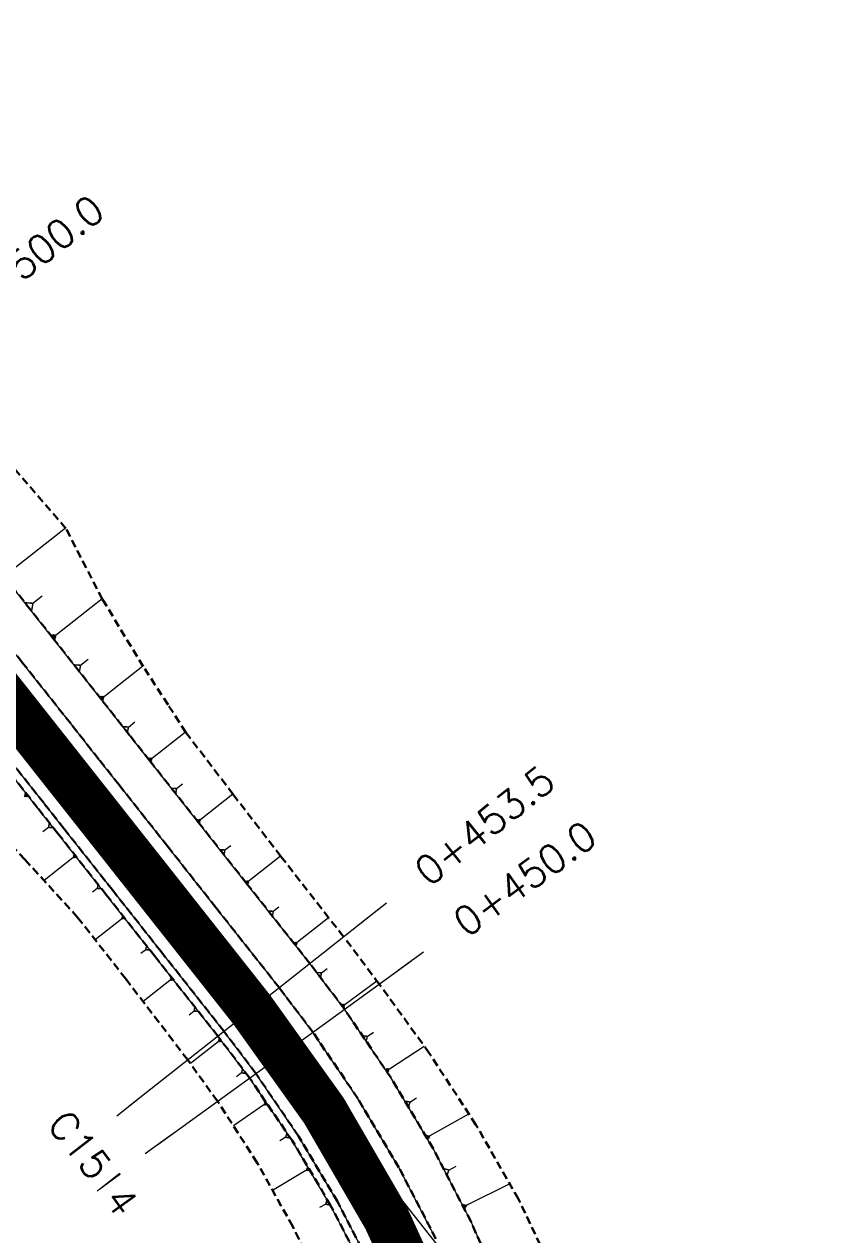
# Model space of a CAD drawing. Header units: metres. Extents: x 544752 to 548977, y 1840603 to 1844608.
# Drawn here: x 548133.4 to 548184.9, y 1841257.1 to 1841334.6 of the extents above; entities that cross this region are included whole.
import ezdxf

# ---------------------------------------------------------------- set-up
doc = ezdxf.new("R2010")
doc.units = ezdxf.units.M
doc.header["$MEASUREMENT"] = 0
for name, pattern in [('ACAD_ISO02W100', [15, 12, -3]), ('Anordnung Grundriss$0$GESTRICHELT', [0.75, 0.5, -0.25]), ('HIDDEN', [0.375, 0.25, -0.125])]:
    doc.linetypes.add(name, pattern=pattern)
doc.layers.add('C-ROAD', color=7, linetype='Continuous')
for name, color, linetype, lineweight in [('C-ROAD-CORR', 5, 'Continuous', 0), ('C-ROAD-SAMP', 150, 'HIDDEN', 0), ('C-ROAD-SAMP-TEXT', 11, 'Continuous', 0), ('C-TOPO-FEAT', 94, 'Continuous', 5)]:
    doc.layers.add(name, color=color, linetype=linetype, lineweight=lineweight)

msp = doc.modelspace()

# ---------------------------------------------------------------- linework, layer by layer
at = {"layer": 'C-ROAD', "color": 3, "linetype": 'Continuous', "lineweight": 13}
msp.add_line((548184.9390525059, 1841224.765212105), (548147.9988571679, 1841271.536690657), dxfattribs=at)
at = {"layer": 'C-ROAD', "color": 1, "linetype": 'ACAD_ISO02W100', "lineweight": -3, "ltscale": 0.1, "const_width": 3, "flags": 128}
msp.add_lwpolyline([(548152.6980448855, 1841174.638705493, 0.3203458156267305), (548147.998857168, 1841271.536690657)], format="xyb", dxfattribs=at)
at = {"layer": 'C-ROAD-CORR', "color": 160, "linetype": 'Continuous'}
for p, q in [((548132.4885295493, 1841299.50983005, 476.0574891179726), (548136.0854967873, 1841302.350721048, 473.0017960723215)), ((548134.0068677871, 1841297.52331891, 476.0661140970063), (548134.59879161, 1841297.990821377, 475.5632633927057)), ((548135.5245277043, 1841295.536272031, 476.0754631247391), (548138.4271505016, 1841297.828768579, 473.6096290736778)), ((548135.1889471136, 1841295.527883999, 476.2544953414363), (548135.4386176491, 1841295.211766015, 476.2544953414363)), ((548135.2728422612, 1841295.529981007, 476.209737287262), (548135.460095163, 1841295.292892519, 476.209737287262)), ((548135.3567374089, 1841295.532078015, 476.1649792330877), (548135.4815726768, 1841295.374019023, 476.1649792330877)), ((548135.4406325567, 1841295.534175023, 476.1202211789134), (548135.5030501905, 1841295.455145527, 476.1202211789134)), ((548137.0536904754, 1841293.558310126, 476.0833947831178), (548137.5409894913, 1841293.943179739, 475.6694248702902)), ((548138.5830567466, 1841291.580508946, 476.0913013664297), (548141.0395917803, 1841293.5206846, 474.004427474638)), ((548138.2990496486, 1841291.573410024, 476.2428191292148), (548138.5103497246, 1841291.305874433, 476.2428191292148)), ((548138.3700514231, 1841291.575184754, 476.2049396885185), (548138.5285264801, 1841291.374533062, 476.2049396885185)), ((548138.4410531976, 1841291.576959485, 476.1670602478222), (548138.5467032356, 1841291.44319169, 476.1670602478222)), ((548138.5120549721, 1841291.578734215, 476.129180807126), (548138.5648799911, 1841291.511850318, 476.129180807126)), ((548140.117036457, 1841289.606351468, 476.1018991360791), (548140.5328336904, 1841289.934748848, 475.7486713666043)), ((548141.6509497364, 1841287.632141523, 476.1161463672187), (548143.7645737012, 1841289.301485417, 474.3205820423304)), ((548141.4065875756, 1841287.62603355, 476.2465135592726), (548141.5883919862, 1841287.395843616, 476.2465135592726)), ((548141.4676781157, 1841287.627560543, 476.2139217612591), (548141.6040314238, 1841287.454918093, 476.2139217612591)), ((548141.528768656, 1841287.629087536, 476.1813299632457), (548141.6196708613, 1841287.51399257, 476.1813299632457)), ((548141.5898591961, 1841287.63061453, 476.1487381652322), (548141.6353102989, 1841287.573067046, 476.1487381652322)), ((548143.197540192, 1841285.667944034, 476.1263205747886), (548143.5762305226, 1841285.967034317, 475.804615835004)), ((548133.502238968, 1841285.136207859, 476.2271879482037), (548133.4563788407, 1841285.194273225, 476.2271879482037)), ((548133.5638792757, 1841285.137748594, 476.2600730470908), (548133.4721590211, 1841285.253879326, 476.2600730470908)), ((548133.6255195834, 1841285.139289329, 476.2929581459779), (548133.4879392014, 1841285.313485427, 476.2929581459779)), ((548133.687159891, 1841285.140830064, 476.325843244865), (548133.5037193818, 1841285.373091528, 476.325843244865)), ((548144.7443555072, 1841283.703924139, 476.1364085170413), (548146.796181088, 1841285.324459561, 474.3933431113214)), ((548135.0047917275, 1841283.184372208, 476.2067092949673), (548134.6462336091, 1841282.901182381, 475.9021072575891)), ((548144.507138036, 1841283.697994751, 476.2629640179267), (548144.683626828, 1841283.474535138, 476.2629640179267)), ((548144.5664424037, 1841283.699477098, 476.2313251427054), (548144.6988089979, 1841283.531882388, 476.2313251427054)), ((548144.6257467716, 1841283.700959445, 476.199686267484), (548144.7139911676, 1841283.589229638, 476.199686267484)), ((548144.6850511393, 1841283.702441792, 476.1680473922627), (548144.7291733375, 1841283.646576889, 476.1680473922627)), ((548146.2919659433, 1841281.740532232, 476.1541755155221), (548146.6614578072, 1841282.032357551, 475.8402850505058)), ((548136.5660926902, 1841281.231793103, 476.2229088165803), (548134.7252139882, 1841279.777863893, 474.6590468530446)), ((548136.6193000139, 1841281.233123051, 476.251294919228), (548136.5797139909, 1841281.283244519, 476.251294919228)), ((548136.6725073376, 1841281.234452998, 476.2796810218757), (548136.5933352915, 1841281.334695935, 476.2796810218757)), ((548136.7257146613, 1841281.235782946, 476.3080671245234), (548136.6069565922, 1841281.386147351, 476.3080671245234)), ((548136.778921985, 1841281.237112894, 476.3364532271711), (548136.6205778929, 1841281.437598767, 476.3364532271711)), ((548147.839590446, 1841279.777151435, 476.1720783662791), (548149.8497723403, 1841281.364796601, 474.4643900755076)), ((548138.1272569624, 1841279.279106039, 476.2406128830009), (548137.8157090571, 1841279.03304496, 475.9759469284832)), ((548147.6071875211, 1841279.77134239, 476.2960653069236), (548147.780094311, 1841279.552418095, 476.2960653069236)), ((548147.6652882523, 1841279.772794651, 476.2650685717625), (548147.7949683447, 1841279.60860143, 476.2650685717625)), ((548147.7233889835, 1841279.774246912, 476.2340718366013), (548147.8098423785, 1841279.664784765, 476.2340718366013)), ((548147.7814897147, 1841279.775699174, 476.2030751014402), (548147.8247164122, 1841279.7209681, 476.2030751014402)), ((548149.3880100698, 1841277.814398626, 476.1976602732667), (548149.7515477049, 1841278.101521284, 475.8888280405005)), ((548139.6793228677, 1841277.31923307, 476.2568034354859), (548137.9950810911, 1841275.989015977, 474.8260075612137)), ((548139.7280028797, 1841277.320449855, 476.2827742177558), (548139.6917851573, 1841277.366306581, 476.2827742177558)), ((548139.7766828917, 1841277.32166664, 476.3087450000257), (548139.704247447, 1841277.413380092, 476.3087450000257)), ((548139.8253629036, 1841277.322883425, 476.3347157822956), (548139.7167097366, 1841277.460453604, 476.3347157822956)), ((548139.8740429156, 1841277.32410021, 476.3606865645655), (548139.7291720263, 1841277.507527115, 476.3606865645655)), ((548150.9364437603, 1841275.851656927, 476.2233780325239), (548152.9228140453, 1841277.420495643, 474.5359181630298)), ((548141.2280417178, 1841275.35671659, 476.2724372051218), (548140.9200427721, 1841275.113458486, 476.0107861600978)), ((548150.7067937644, 1841275.845916692, 476.3458962858899), (548150.8776523869, 1841275.629585665, 476.3458962858899)), ((548150.7642062634, 1841275.847351751, 476.3152667225484), (548150.8923502302, 1841275.68510348, 476.3152667225484)), ((548150.8216187623, 1841275.84878681, 476.2846371592069), (548150.9070480736, 1841275.740621296, 476.2846371592069)), ((548150.8790312613, 1841275.850221868, 476.2540075958654), (548150.921745917, 1841275.796139112, 476.2540075958654)), ((548152.4715314806, 1841273.875541263, 476.2549354805112), (548152.8349142817, 1841274.156343514, 475.9487284191445)), ((548142.7755305063, 1841273.393228606, 476.2932417376007), (548141.0603627393, 1841272.038586112, 474.8361736380625)), ((548142.825104379, 1841273.394467734, 476.3196893944933), (548142.788221628, 1841273.44116648, 476.3196893944933)), ((548142.8746782517, 1841273.395706862, 476.3461370513859), (548142.8009127498, 1841273.489104353, 476.3461370513859)), ((548142.9242521244, 1841273.396945989, 476.3725847082785), (548142.8136038716, 1841273.537042227, 476.3725847082785)), ((548142.9738259971, 1841273.398185117, 476.399032365171), (548142.8262949934, 1841273.5849801, 476.399032365171)), ((548153.983423914, 1841271.876379854, 476.2879481577141), (548156.0201920813, 1841273.360046122, 474.6079529146818)), ((548153.754756813, 1841271.879567879, 476.4099222686285), (548153.9163366222, 1841271.657752084, 476.4099222686285)), ((548153.8119235883, 1841271.878770872, 476.3794287408999), (548153.9331084451, 1841271.712409026, 476.3794287408999)), ((548153.8690903635, 1841271.877973866, 476.3489352131713), (548153.9498802681, 1841271.767065969, 476.3489352131713)), ((548153.9262571387, 1841271.87717686, 476.3184416854427), (548153.966652091, 1841271.821722912, 476.3184416854427)), ((548144.3225667865, 1841271.42938323, 476.3159484607341), (548144.0055684687, 1841271.179017405, 476.0466522756305)), ((548155.4069269877, 1841269.813682478, 476.3230299301156), (548155.7943846949, 1841270.079452483, 476.0096542248968)), ((548145.8636591572, 1841269.46191766, 476.3430014803116), (548144.0840080844, 1841268.067252654, 474.8355445821755)), ((548145.9149471332, 1841269.463005381, 476.3703631202468), (548145.8769755781, 1841269.511458678, 476.3703631202468)), ((548145.9662351091, 1841269.464093102, 476.397724760182), (548145.8902919991, 1841269.560999697, 476.397724760182)), ((548146.0175230851, 1841269.465180823, 476.4250864001173), (548145.90360842, 1841269.610540716, 476.4250864001173)), ((548146.0688110611, 1841269.466268544, 476.4524480400525), (548145.916924841, 1841269.660081735, 476.4524480400525)), ((548156.8212448104, 1841267.743952649, 476.3582949415547), (548159.051481222, 1841269.182538761, 474.5886944759004)), ((548156.580995137, 1841267.760947918, 476.4867698048488), (548156.7376594442, 1841267.518071638, 476.4867698048488)), ((548156.6410575553, 1841267.756699101, 476.4546510890253), (548156.7585557858, 1841267.574541891, 476.4546510890253)), ((548156.7011199737, 1841267.752450283, 476.4225323732018), (548156.7794521273, 1841267.631012144, 476.4225323732018)), ((548156.761182392, 1841267.748201466, 476.3904136573782), (548156.8003484688, 1841267.687482396, 476.3904136573782)), ((548147.364601172, 1841267.47064841, 476.3758659551597), (548147.0260551679, 1841267.221868241, 476.0957500445263)), ((548148.7850380944, 1841265.421975238, 476.4141921094888), (548146.8388980768, 1841264.082636769, 474.8385571097988)), ((548148.8385886325, 1841265.419792549, 476.4427879366468), (548148.8021276266, 1841265.472772602, 476.4427879366468)), ((548148.8921391707, 1841265.41760986, 476.4713837638049), (548148.8192171588, 1841265.523569965, 476.4713837638049)), ((548148.9456897088, 1841265.415427171, 476.4999795909629), (548148.836306691, 1841265.574367329, 476.4999795909629)), ((548148.999240247, 1841265.413244482, 476.5285754181209), (548148.8533962233, 1841265.625164693, 476.5285754181209)), ((548158.1372622986, 1841265.611158401, 476.3986977252889), (548158.5644060562, 1841265.869846314, 476.0656343827517)), ((548159.4274115806, 1841263.461306663, 476.4404298755272), (548161.8992554607, 1841264.86413921, 474.5451775614021)), ((548150.1822103456, 1841263.356996534, 476.4540567562485), (548149.8121550232, 1841263.118868403, 476.1606509613018)), ((548159.1715746766, 1841263.49405251, 476.5780234756574), (548159.3243412338, 1841263.224872072, 476.5780234756574)), ((548159.2355339027, 1841263.485866048, 476.5436250756248), (548159.3501088205, 1841263.28398072, 476.5436250756248)), ((548159.2994931287, 1841263.477679586, 476.5092266755923), (548159.3758764071, 1841263.343089367, 476.5092266755923)), ((548159.3634523546, 1841263.469493124, 476.4748282755597), (548159.4016439939, 1841263.402198015, 476.4748282755597)), ((548151.6963749878, 1841261.201461778, 476.6210795372673), (548151.5574813917, 1841261.432742114, 476.6210795372673)), ((548160.629092403, 1841261.261738979, 476.4875280915759), (548161.1016414331, 1841261.512496215, 476.1307383889047)), ((548151.4727412988, 1841261.224506215, 476.5011264489812), (548149.3488065553, 1841259.948993827, 474.8487646308013)), ((548151.5286497211, 1841261.218745106, 476.5311147210527), (548151.4939263221, 1841261.27656519, 476.5311147210527)), ((548151.5845581433, 1841261.212983996, 476.5611029931243), (548151.5151113453, 1841261.328624165, 476.5611029931243)), ((548151.6404665656, 1841261.207222887, 476.5910912651958), (548151.5362963685, 1841261.380683139, 476.5910912651958)), ((548161.7886433695, 1841259.038185098, 476.5371654833735), (548164.5132424796, 1841260.386449999, 474.5098957017719)), ((548152.7432579678, 1841259.079675813, 476.5495012198171), (548152.340145374, 1841258.854274523, 476.2415777057226)), ((548161.5174340357, 1841259.088653705, 476.6843400679066), (548161.6642548942, 1841258.791955348, 476.6843400679066)), ((548161.585236369, 1841259.076036553, 476.6475464217733), (548161.6953520131, 1841258.853512785, 476.6475464217733)), ((548161.6530387026, 1841259.063419401, 476.61075277564), (548161.7264491318, 1841258.915070223, 476.61075277564)), ((548161.720841036, 1841259.05080225, 476.5739591295068), (548161.7575462507, 1841258.976627661, 476.5739591295068))]:
    msp.add_line(p, q, dxfattribs=at)
at = {"layer": 'C-ROAD-CORR', "color": 5, "linetype": 'Anordnung Grundriss$0$GESTRICHELT', "lineweight": 30, "extrusion": (-0.4353051615739341, -0.3438047759619848, -0.8320502943529439), "const_width": 0.1, "elevation": -872048.5558581313}
msp.add_lwpolyline([(-1105236.743251387, -1307214.141254364), (-1105237.082414517, -1307214.59347187), (-1105237.421577646, -1307214.141254364)], dxfattribs=at)
at = {"layer": 'C-ROAD-CORR', "color": 5, "linetype": 'Anordnung Grundriss$0$GESTRICHELT', "lineweight": 30, "extrusion": (-0.4353051616758197, -0.3438047760368538, -0.8320502942687042), "const_width": 0.1, "elevation": -872048.53353888}
msp.add_lwpolyline([(-1105231.803212223, -1307214.156123254), (-1105232.082426968, -1307214.528409581), (-1105232.361641713, -1307214.156123254)], dxfattribs=at)
at = {"layer": 'C-ROAD-CORR', "color": 5, "linetype": 'Anordnung Grundriss$0$GESTRICHELT', "lineweight": 30, "extrusion": (-0.4353051614597186, -0.3438047759674847, -0.8320502944104258), "const_width": 0.1, "elevation": -872048.5234773743}
msp.add_lwpolyline([(-1105226.84395641, -1307214.163021449), (-1105227.082201747, -1307214.480681899), (-1105227.320447085, -1307214.163021449)], dxfattribs=at)
at = {"layer": 'C-ROAD-CORR', "color": 5, "linetype": 'Anordnung Grundriss$0$GESTRICHELT', "lineweight": 30, "extrusion": (-0.4353051618675726, -0.3438047757387033, -0.8320502942915811), "const_width": 0.1, "elevation": -872048.5305153843}
msp.add_lwpolyline([(-1105221.866442814, -1307214.157294049), (-1105222.083426474, -1307214.446605596), (-1105222.300410135, -1307214.157294049)], dxfattribs=at)
at = {"layer": 'C-ROAD-CORR', "color": 5, "linetype": 'Anordnung Grundriss$0$GESTRICHELT', "lineweight": 30, "extrusion": (-0.4353051616541459, -0.3438047758601619, 0.8320502943530528), "const_width": 0.1, "elevation": -871251.7214346894}
msp.add_lwpolyline([(-1105225.417117262, 1307736.350014704), (-1105225.211669046, 1307736.076083748), (-1105225.006220829, 1307736.350014704)], dxfattribs=at)
at = {"layer": 'C-ROAD-CORR', "color": 5, "linetype": 'Anordnung Grundriss$0$GESTRICHELT', "lineweight": 30, "extrusion": (-0.4353051615750636, -0.3438047758766549, -0.8320502943876115), "const_width": 0.1, "elevation": -872048.55054238}
msp.add_lwpolyline([(-1105216.870893117, -1307214.144636203), (-1105217.082606199, -1307214.426920313), (-1105217.294319282, -1307214.144636203)], dxfattribs=at)
at = {"layer": 'C-ROAD-CORR', "color": 5, "linetype": 'Anordnung Grundriss$0$GESTRICHELT', "lineweight": 30, "extrusion": (-0.435305161594023, -0.3438047759475351, 0.8320502943484046), "const_width": 0.1, "elevation": -871251.7099291979}
msp.add_lwpolyline([(-1105220.389881338, 1307736.357938465), (-1105220.211369242, 1307736.119922336), (-1105220.032857146, 1307736.357938465)], dxfattribs=at)
at = {"layer": 'C-ROAD-CORR', "color": 5, "linetype": 'Anordnung Grundriss$0$GESTRICHELT', "lineweight": 30, "extrusion": (-0.4353051615371734, -0.343804775894884, -0.8320502943999022), "const_width": 0.1, "elevation": -872048.5846371911}
msp.add_lwpolyline([(-1105211.874197743, -1307214.121996833), (-1105212.082499144, -1307214.399732036), (-1105212.290800547, -1307214.121996834)], dxfattribs=at)
at = {"layer": 'C-ROAD-CORR', "color": 5, "linetype": 'Anordnung Grundriss$0$GESTRICHELT', "lineweight": 30, "extrusion": (-0.4353051614846602, -0.3438047761106959, 0.8320502943382019), "const_width": 0.1, "elevation": -871251.6849416278}
msp.add_lwpolyline([(-1105215.387293094, 1307736.375065784), (-1105215.210814497, 1307736.139760987), (-1105215.034335898, 1307736.375065784)], dxfattribs=at)
at = {"layer": 'C-ROAD-CORR', "color": 5, "linetype": 'Anordnung Grundriss$0$GESTRICHELT', "lineweight": 30, "extrusion": (-0.4389720616846632, -0.3392134754941219, -0.8320082614394615), "const_width": 0.1, "elevation": -865604.7792454725}
msp.add_lwpolyline([(-1121788.40347014, -1297335.272761976), (-1121788.609961808, -1297335.5480842), (-1121788.816453476, -1297335.272761977)], dxfattribs=at)
at = {"layer": 'C-ROAD-CORR', "color": 5, "linetype": 'Anordnung Grundriss$0$GESTRICHELT', "lineweight": 30, "extrusion": (-0.4353051617028012, -0.3438047758765133, 0.8320502943208413), "const_width": 0.1, "elevation": -871251.6452532297}
msp.add_lwpolyline([(-1105210.393353223, 1307736.400760892), (-1105210.211718125, 1307736.158580761), (-1105210.030083027, 1307736.400760892)], dxfattribs=at)
at = {"layer": 'C-ROAD-CORR', "color": 5, "linetype": 'Anordnung Grundriss$0$GESTRICHELT', "lineweight": 30, "extrusion": (-0.457575838462089, -0.3138663416353825, -0.8319328528457918), "const_width": 0.1, "elevation": -829131.5590934918}
msp.add_lwpolyline([(-1208328.608656462, -1242268.378680362), (-1208328.819910561, -1242268.660352494), (-1208329.03116466, -1242268.378680362)], dxfattribs=at)
at = {"layer": 'C-ROAD-CORR', "color": 5, "linetype": 'Anordnung Grundriss$0$GESTRICHELT', "lineweight": 30, "extrusion": (-0.4470257597869062, -0.3284964016214766, 0.8320204830463496), "const_width": 0.1, "elevation": -849489.3761886065}
msp.add_lwpolyline([(-1159144.763229992, 1274944.687639316), (-1159144.574322571, 1274944.435762755), (-1159144.38541515, 1274944.687639317)], dxfattribs=at)
at = {"layer": 'C-ROAD-CORR', "color": 5, "linetype": 'Anordnung Grundriss$0$GESTRICHELT', "lineweight": 30, "extrusion": (-0.4746179316587641, -0.2874393459380072, -0.8319353588799357), "const_width": 0.1, "elevation": -789814.1972204311}
msp.add_lwpolyline([(-1290990.734947649, -1183330.802922851), (-1290990.959476192, -1183331.102294242), (-1290991.184004734, -1183330.802922851)], dxfattribs=at)
at = {"layer": 'C-ROAD-CORR', "color": 5, "linetype": 'Anordnung Grundriss$0$GESTRICHELT', "lineweight": 30, "extrusion": (-0.4665082772454283, -0.3001949641392593, 0.8320174341724647), "const_width": 0.1, "elevation": -808058.1665174195}
msp.add_lwpolyline([(-1251759.222846076, 1212790.823644661), (-1251759.024978805, 1212790.559821633), (-1251758.827111535, 1212790.823644661)], dxfattribs=at)
at = {"layer": 'C-ROAD-CORR', "color": 5, "linetype": 'Anordnung Grundriss$0$GESTRICHELT', "lineweight": 30, "extrusion": (-0.4901292195258412, -0.2600861301198871, -0.8319426380984756), "const_width": 0.1, "elevation": -747952.4677083471}
msp.add_lwpolyline([(-1369506.866427914, -1120598.057992105), (-1369507.106959033, -1120598.378700263), (-1369507.347490151, -1120598.057992105)], dxfattribs=at)
at = {"layer": 'C-ROAD-CORR', "color": 5, "linetype": 'Anordnung Grundriss$0$GESTRICHELT', "lineweight": 30, "extrusion": (-0.4841796765431419, -0.2707301270955161, 0.8320307921618191), "const_width": 0.1, "elevation": -763492.2187242802}
msp.add_lwpolyline([(-1339569.91314775, 1146010.438996795), (-1339569.70547751, 1146010.16210314), (-1339569.497807269, 1146010.438996795)], dxfattribs=at)
at = {"layer": 'C-ROAD-SAMP-TEXT', "color": 1, "linetype": 'Continuous', "lineweight": -3}
for p, q in [((548148.7836147083, 1841272.156493531), (548147.2140996276, 1841270.916887783)), ((548150.9069394729, 1841269.349787023), (548149.28715512, 1841268.176629467))]:
    msp.add_line(p, q, dxfattribs=at)

# ---------------------------------------------------------------- texts
at = {"layer": 'C-ROAD-SAMP-TEXT', "color": 1, "linetype": 'Continuous', "lineweight": -3, "char_height": 1.8, "width": 11.25428571428571, "attachment_point": 5, "bg_fill": 3, "box_fill_scale": 1.416666666666667, "bg_fill_color": 256, "bg_fill_true_color": 13158600, "bg_fill_transparency": 0}
for s, insert, rotation in [('{\\Fsimplex.shx|c0;0+500.0}', (548134.0747697351, 1841319.821449979), 38.301740729285655), ('{\\Fsimplex.shx|c0;0+450.0}', (548165.4849986482, 1841279.908205024), 35.914601901853004)]:
    msp.add_mtext(s, dxfattribs=dict(at, insert=insert, rotation=rotation))
at = {"layer": 'C-ROAD-SAMP-TEXT', "color": 1, "linetype": 'Continuous', "lineweight": 13, "insert": (548138.7585568267, 1841260.551105355), "char_height": 1.8, "width": 4.501714285714286, "attachment_point": 5, "rotation": 305.914601901853, "bg_fill": 3, "box_fill_scale": 1.416666666666667, "bg_fill_color": 256, "bg_fill_true_color": 13158600, "bg_fill_transparency": 0}
msp.add_mtext('{\\Fsimplex.shx|c0;C14}', dxfattribs=at)

# ---------------------------------------------------------------- next in the draw order: linework, layer by layer
at = {"layer": 'C-ROAD', "color": 1, "linetype": 'ACAD_ISO02W100', "lineweight": 60, "ltscale": 0.1, "const_width": 3, "flags": 128}
msp.add_lwpolyline([(548147.9988571679, 1841271.536690657), (548085.2635180048, 1841350.968446316)], dxfattribs=at)
at = {"layer": 'C-ROAD-SAMP', "color": 1, "linetype": 'Continuous', "lineweight": 13}
msp.add_lwpolyline([(548141.9981255324, 1841262.897420467), (548150.0970472965, 1841268.763208245), (548158.1959690605, 1841274.628996023)], dxfattribs=at)
at = {"layer": 'C-ROAD-SAMP-TEXT', "color": 4, "linetype": 'Continuous', "lineweight": 5}
msp.add_line((548157.3860768841, 1841274.042417245), (548159.005861237, 1841275.215574801), dxfattribs=at)
at = {"layer": 'C-ROAD-SAMP-TEXT', "color": 4, "linetype": 'Continuous', "lineweight": 9}
msp.add_line((548141.188233356, 1841262.310841689), (548142.8080177088, 1841263.483999245), dxfattribs=at)

# ---------------------------------------------------------------- next in the draw order: texts
at = {"layer": 'C-ROAD-SAMP-TEXT', "color": 1, "linetype": 'Continuous', "lineweight": -3, "insert": (548162.9092504353, 1841283.312945266), "char_height": 1.8, "width": 11.25428571428572, "attachment_point": 5, "rotation": 38.301740729285655, "bg_fill": 3, "box_fill_scale": 1.416666666666667, "bg_fill_color": 256, "bg_fill_true_color": 13158600, "bg_fill_transparency": 0}
msp.add_mtext('{\\Fsimplex.shx|c0;0+453.5}', dxfattribs=at)
at = {"layer": 'C-ROAD-SAMP-TEXT', "color": 1, "linetype": 'Continuous', "lineweight": 13, "insert": (548137.0122516026, 1841262.859450419), "char_height": 1.8, "width": 4.415142857142857, "attachment_point": 5, "rotation": 308.30174072928565, "bg_fill": 3, "box_fill_scale": 1.416666666666667, "bg_fill_color": 256, "bg_fill_true_color": 13158600, "bg_fill_transparency": 0}
msp.add_mtext('{\\Fsimplex.shx|c0;C15}', dxfattribs=at)

# ---------------------------------------------------------------- next in the draw order: linework, layer by layer
at = {"layer": 'C-ROAD-CORR', "color": 5, "linetype": 'Anordnung Grundriss$0$GESTRICHELT', "lineweight": 30}
for points in [[(548159.7887280838, 1841256.864584439, 476.8454500862268), (548157.431224964, 1841261.425299222, 476.7278198440237), (548154.8049441522, 1841265.836715026, 476.6271942600324), (548151.9193046934, 1841270.083010494, 476.5435733342529), (548149.7645616338, 1841272.931247124, 476.4954350025146), (548148.8212102706, 1841274.12566252, 476.4769570666851), (548145.7221958998, 1841278.049450222, 476.4273454573292), (548142.6231815291, 1841281.973237924, 476.394738506185), (548139.5241671583, 1841285.897025626, 476.3791362132527), (548138.2302340692, 1841287.535326755, 476.3776539874498), (548136.4251527876, 1841289.820813328, 476.380538578532), (548133.3261384168, 1841293.744601029, 476.3989456020232), (548130.227124046, 1841297.668388732, 476.4343572837262), (548127.1281096753, 1841301.592176433, 476.4867736236409), (548124.0290953044, 1841305.515964135, 476.5561946217675), (548120.9300809337, 1841309.439751837, 476.6426202781058), (548119.3594359966, 1841311.428409052, 476.6929157259632), (548117.8310665629, 1841313.363539539, 476.7439826074941), (548114.7320521921, 1841317.287327241, 476.8475289073862), (548111.6330378214, 1841321.211114943, 476.9510752072783), (548108.5340234506, 1841325.134902645, 477.0546215071704), (548105.4350090799, 1841329.058690347, 477.1581678070625), (548102.335994709, 1841332.982478049, 477.2617141069546), (548099.2369803382, 1841336.906265751, 477.3652604068467)], [(548155.7311348432, 1841254.918835973, 476.8454500862268), (548153.4973807806, 1841259.240151643, 476.7278198440237), (548151.0089575914, 1841263.420005273, 476.6271942600324), (548148.2747898996, 1841267.443405994, 476.5435733342529), (548146.233152702, 1841270.14213419, 476.4954350025146), (548145.2898013388, 1841271.336549586, 476.4769570666851), (548142.190786968, 1841275.260337288, 476.4273454573292), (548139.0917725973, 1841279.18412499, 476.394738506185), (548135.9927582265, 1841283.107912692, 476.3791362132527), (548134.6988251373, 1841284.746213821, 476.3776539874498), (548132.8937438558, 1841287.031700394, 476.380538578532)]]:
    msp.add_polyline3d(points, dxfattribs=at)
at = {"layer": 'C-ROAD-CORR', "color": 160, "linetype": 'Anordnung Grundriss$0$GESTRICHELT', "lineweight": 30}
for points in [[(548159.7887280838, 1841256.864584439, 476.6954500862268), (548157.431224964, 1841261.425299222, 476.5778198440237), (548154.8049441522, 1841265.836715026, 476.4771942600324), (548151.9193046934, 1841270.083010494, 476.3935733342529), (548149.7645616338, 1841272.931247124, 476.3454350025146), (548148.8212102706, 1841274.12566252, 476.3269570666852), (548145.7221958998, 1841278.049450222, 476.2773454573292), (548142.6231815291, 1841281.973237924, 476.244738506185), (548139.5241671583, 1841285.897025626, 476.2291362132527), (548138.2302340692, 1841287.535326755, 476.2276539874499), (548136.4251527876, 1841289.820813328, 476.230538578532), (548133.3261384168, 1841293.744601029, 476.2489456020232), (548130.227124046, 1841297.668388732, 476.2843572837262), (548127.1281096753, 1841301.592176433, 476.336773623641), (548124.0290953044, 1841305.515964135, 476.4061946217675), (548120.9300809337, 1841309.439751837, 476.4926202781058), (548119.3594359966, 1841311.428409052, 476.5429157259633), (548117.8310665629, 1841313.363539539, 476.5939826074941), (548114.7320521921, 1841317.287327241, 476.6975289073862), (548111.6330378214, 1841321.211114943, 476.8010752072783), (548108.5340234506, 1841325.134902645, 476.9046215071704), (548105.4350090799, 1841329.058690347, 477.0081678070625), (548102.335994709, 1841332.982478049, 477.1117141069547), (548099.2369803382, 1841336.906265751, 477.2152604068467)], [(548155.7311348432, 1841254.918835973, 476.6954500862268), (548153.4973807806, 1841259.240151643, 476.5778198440237), (548151.0089575914, 1841263.420005273, 476.4771942600324), (548148.2747898996, 1841267.443405994, 476.3935733342529), (548146.233152702, 1841270.14213419, 476.3454350025146), (548145.2898013388, 1841271.336549586, 476.3269570666852), (548142.190786968, 1841275.260337288, 476.2773454573292), (548139.0917725973, 1841279.18412499, 476.244738506185), (548135.9927582265, 1841283.107912692, 476.2291362132527), (548134.6988251373, 1841284.746213821, 476.2276539874499), (548132.8937438558, 1841287.031700394, 476.230538578532)]]:
    msp.add_polyline3d(points, dxfattribs=at)
at = {"layer": 'C-ROAD-CORR', "color": 11, "linetype": 'Anordnung Grundriss$0$GESTRICHELT', "lineweight": 30}
for points in [[(548167.4448383532, 1841254.444961195, 474.5322656511658), (548165.0764456294, 1841259.400217681, 474.5026187586122), (548162.3573622825, 1841264.161639691, 474.5377510460878), (548159.3698435551, 1841268.742952109, 474.5861826618758), (548156.1697924604, 1841273.161501672, 474.6114304138368), (548153.8888841819, 1841276.188644266, 474.5584101162868), (548152.9495259811, 1841277.386213468, 474.5365399119216), (548149.8763152151, 1841281.330380903, 474.4650076425362), (548146.8225549022, 1841285.289910338, 474.3939564964911), (548143.788245042, 1841289.264801776, 474.3233864737911), (548142.651146582, 1841291.026971168, 474.1886702056015), (548141.0623200277, 1841293.483256102, 474.0078422347464), (548138.447432982, 1841297.78940841, 473.6149737578469), (548136.1139316675, 1841302.317799659, 473.0000673333544), (548132.8424959684, 1841306.105408695, 473.1989589172975), (548129.7484733086, 1841310.033138859, 473.264139360663), (548126.8557394029, 1841314.119847232, 473.1753257832769), (548125.3958598465, 1841316.195987138, 473.1315239038193), (548123.9773096184, 1841318.217853024, 473.0892972521063), (548120.0995012587, 1841321.526547876, 473.8544440666224), (548115.8040138906, 1841324.505359117, 474.9744172549072), (548111.6216178285, 1841327.57349007, 475.9983171973656), (548107.4500529207, 1841330.650175487, 477.0130158654736), (548105.898641687, 1841335.796262846, 478.0015200912038)], [(548164.1838817121, 1841253.115022491, 476.8800849866416), (548162.042946551, 1841257.945555809, 476.7454500862268), (548159.6166939547, 1841262.639270099, 476.6278198440236), (548156.9138255748, 1841267.179331555, 476.5271942600323), (548153.9440351344, 1841271.549457439, 476.4435733342528), (548151.7264554847, 1841274.480754309, 476.3954350025146), (548150.7831041216, 1841275.675169705, 476.3769570666851), (548147.6840897507, 1841279.598957407, 476.3273454573292), (548144.58507538, 1841283.522745109, 476.294738506185), (548141.4860610092, 1841287.446532811, 476.2791362132526), (548140.1921279201, 1841289.08483394, 476.2776539874498), (548138.3870466385, 1841291.370320513, 476.280538578532), (548135.2880322677, 1841295.294108215, 476.2989456020232), (548132.1890178969, 1841299.217895917, 476.3343572837261), (548129.0900035262, 1841303.141683619, 476.3867736236409), (548125.9909891554, 1841307.065471321, 476.4561946217675), (548122.8919747847, 1841310.989259023, 476.5426202781057), (548121.3213298476, 1841312.977916238, 476.5929157259632), (548119.7929604138, 1841314.913046724, 476.6439826074941), (548116.693946043, 1841318.836834427, 476.7475289073862), (548113.5949316723, 1841322.760622128, 476.8510752072783), (548110.4959173015, 1841326.68440983, 476.9546215071704), (548107.3969029308, 1841330.608197532, 477.0581678070625)], [(548155.2802911497, 1841254.702641699, 476.8254500862268), (548153.0602869826, 1841258.997357468, 476.7078198440237), (548150.5871813069, 1841263.151481967, 476.6071942600324), (548147.8698438114, 1841267.150116605, 476.5235733342529), (548145.8407739318, 1841269.832232753, 476.4754350025146), (548144.8974225686, 1841271.026648149, 476.4569570666852), (548141.7984081978, 1841274.950435851, 476.4073454573292), (548138.6993938271, 1841278.874223553, 476.374738506185), (548135.6003794563, 1841282.798011255, 476.3591362132527), (548134.3064463672, 1841284.436312384, 476.3576539874499), (548132.5013650856, 1841286.721798957, 476.360538578532)], [(548152.677975465, 1841253.454746346, 474.9014161598923), (548150.6343251879, 1841257.649799127, 474.8577502823065), (548148.353385532, 1841261.729338883, 474.8418067336621), (548145.8201661285, 1841265.665601178, 474.8363712246413), (548143.910302015, 1841268.307542666, 474.8354618749508), (548142.9889091725, 1841269.51930094, 474.8356381259448), (548139.9492879685, 1841273.489997469, 474.8364821574703), (548136.8692228171, 1841277.428751297, 474.8199729335613), (548133.4900069552, 1841281.131235373, 474.5663340695061), (548132.0739802017, 1841282.673106713, 474.461130920891)]]:
    msp.add_polyline3d(points, dxfattribs=at)
at = {"layer": 'C-ROAD-CORR', "color": 150, "linetype": 'Anordnung Grundriss$0$GESTRICHELT', "lineweight": 30}
msp.add_polyline3d([(548157.7599314635, 1841255.891710206, 476.9129500862268), (548155.4643028723, 1841260.332725433, 476.7953198440237), (548152.9069508718, 1841264.628360149, 476.6946942600323), (548150.0970472965, 1841268.763208244, 476.6110733342529), (548147.9988571679, 1841271.536690657, 476.5629350025146), (548147.0555058047, 1841272.731106053, 476.5444570666851), (548143.9564914339, 1841276.654893755, 476.4948454573292), (548140.8574770632, 1841280.578681457, 476.462238506185), (548137.7584626924, 1841284.502469159, 476.4466362132526), (548136.4645296033, 1841286.140770288, 476.4451539874498), (548134.6594483217, 1841288.426256861, 476.448038578532), (548131.5604339509, 1841292.350044562, 476.4664456020232), (548128.46141958, 1841296.273832265, 476.5018572837262), (548125.3624052093, 1841300.197619966, 476.5542736236409), (548122.2633908385, 1841304.121407668, 476.6236946217675), (548119.1643764678, 1841308.04519537, 476.7101202781058), (548117.5937315307, 1841310.033852585, 476.7604157259632), (548116.065362097, 1841311.968983072, 476.8114826074941), (548112.9663477262, 1841315.892770774, 476.9150289073862), (548109.8673333555, 1841319.816558476, 477.0185752072783), (548106.7683189847, 1841323.740346178, 477.1221215071704), (548103.669304614, 1841327.66413388, 477.2256678070625), (548100.5702902431, 1841331.587921582, 477.3292141069546), (548097.4712758723, 1841335.511709284, 477.4327604068467)], dxfattribs=at)
msp.add_polyline3d([(548157.7599314635, 1841255.891710206, 476.9129500862268), (548155.4643028723, 1841260.332725433, 476.7953198440237), (548152.9069508718, 1841264.628360149, 476.6946942600323), (548150.0970472965, 1841268.763208244, 476.6110733342529), (548147.9988571679, 1841271.536690657, 476.5629350025146), (548147.0555058047, 1841272.731106053, 476.5444570666851), (548143.9564914339, 1841276.654893755, 476.4948454573292), (548140.8574770632, 1841280.578681457, 476.462238506185), (548137.7584626924, 1841284.502469159, 476.4466362132526), (548136.4645296033, 1841286.140770288, 476.4451539874498), (548134.6594483217, 1841288.426256861, 476.448038578532), (548131.5604339509, 1841292.350044562, 476.4664456020232), (548128.46141958, 1841296.273832265, 476.5018572837262), (548125.3624052093, 1841300.197619966, 476.5542736236409), (548122.2633908385, 1841304.121407668, 476.6236946217675), (548119.1643764678, 1841308.04519537, 476.7101202781058), (548117.5937315307, 1841310.033852585, 476.7604157259632), (548116.065362097, 1841311.968983072, 476.8114826074941), (548112.9663477262, 1841315.892770774, 476.9150289073862), (548109.8673333555, 1841319.816558476, 477.0185752072783), (548106.7683189847, 1841323.740346178, 477.1221215071704), (548103.669304614, 1841327.66413388, 477.2256678070625), (548100.5702902431, 1841331.587921582, 477.3292141069546), (548097.4712758723, 1841335.511709284, 477.4327604068467)], dxfattribs=at)
at = {"layer": 'C-ROAD-CORR', "color": 92, "linetype": 'Anordnung Grundriss$0$GESTRICHELT', "lineweight": 30}
for points in [[(548164.1838817121, 1841253.115022491, 476.8800849866416), (548162.042946551, 1841257.945555809, 476.7454500862268), (548159.6166939547, 1841262.639270099, 476.6278198440236), (548156.9138255748, 1841267.179331555, 476.5271942600323), (548153.9440351344, 1841271.549457439, 476.4435733342528), (548151.7264554847, 1841274.480754309, 476.3954350025146), (548150.7831041216, 1841275.675169705, 476.3769570666851), (548147.6840897507, 1841279.598957407, 476.3273454573292), (548144.58507538, 1841283.522745109, 476.294738506185), (548141.4860610092, 1841287.446532811, 476.2791362132526), (548140.1921279201, 1841289.08483394, 476.2776539874498), (548138.3870466385, 1841291.370320513, 476.280538578532), (548135.2880322677, 1841295.294108215, 476.2989456020232), (548132.1890178969, 1841299.217895917, 476.3343572837261), (548129.0900035262, 1841303.141683619, 476.3867736236409), (548125.9909891554, 1841307.065471321, 476.4561946217675), (548122.8919747847, 1841310.989259023, 476.5426202781057), (548121.3213298476, 1841312.977916238, 476.5929157259632), (548119.7929604138, 1841314.913046724, 476.6439826074941), (548116.693946043, 1841318.836834427, 476.7475289073862), (548113.5949316723, 1841322.760622128, 476.8510752072783), (548110.4959173015, 1841326.68440983, 476.9546215071704), (548107.3969029308, 1841330.608197532, 477.0581678070625)], [(548167.4448383532, 1841254.444961195, 474.5322656511658), (548165.0764456294, 1841259.400217681, 474.5026187586122), (548162.3573622825, 1841264.161639691, 474.5377510460878), (548159.3698435551, 1841268.742952109, 474.5861826618758), (548156.1697924604, 1841273.161501672, 474.6114304138368), (548153.8888841819, 1841276.188644266, 474.5584101162868), (548152.9495259811, 1841277.386213468, 474.5365399119216), (548149.8763152151, 1841281.330380903, 474.4650076425362), (548146.8225549022, 1841285.289910338, 474.3939564964911), (548143.788245042, 1841289.264801776, 474.3233864737911), (548142.651146582, 1841291.026971168, 474.1886702056015), (548141.0623200277, 1841293.483256102, 474.0078422347464), (548138.447432982, 1841297.78940841, 473.6149737578469), (548136.1139316675, 1841302.317799659, 473.0000673333544), (548132.8424959684, 1841306.105408695, 473.1989589172975), (548129.7484733086, 1841310.033138859, 473.264139360663), (548126.8557394029, 1841314.119847232, 473.1753257832769), (548125.3958598465, 1841316.195987138, 473.1315239038193), (548123.9773096184, 1841318.217853024, 473.0892972521063), (548120.0995012587, 1841321.526547876, 473.8544440666224), (548115.8040138906, 1841324.505359117, 474.9744172549072), (548111.6216178285, 1841327.57349007, 475.9983171973656), (548107.4500529207, 1841330.650175487, 477.0130158654736)], [(548155.2802911497, 1841254.702641699, 476.8254500862268), (548153.0602869826, 1841258.997357468, 476.7078198440237), (548150.5871813069, 1841263.151481967, 476.6071942600324), (548147.8698438114, 1841267.150116605, 476.5235733342529), (548145.8407739318, 1841269.832232753, 476.4754350025146), (548144.8974225686, 1841271.026648149, 476.4569570666852), (548141.7984081978, 1841274.950435851, 476.4073454573292), (548138.6993938271, 1841278.874223553, 476.374738506185), (548135.6003794563, 1841282.798011255, 476.3591362132527), (548134.3064463672, 1841284.436312384, 476.3576539874499), (548132.5013650856, 1841286.721798957, 476.360538578532)], [(548152.677975465, 1841253.454746346, 474.9014161598923), (548150.6343251879, 1841257.649799127, 474.8577502823065), (548148.353385532, 1841261.729338883, 474.8418067336621), (548145.8201661285, 1841265.665601178, 474.8363712246413), (548143.910302015, 1841268.307542666, 474.8354618749508), (548142.9889091725, 1841269.51930094, 474.8356381259448), (548139.9492879685, 1841273.489997469, 474.8364821574703), (548136.8692228171, 1841277.428751297, 474.8199729335613), (548133.4900069552, 1841281.131235373, 474.5663340695061), (548132.0739802017, 1841282.673106713, 474.461130920891)]]:
    msp.add_polyline3d(points, dxfattribs=at)
at = {"layer": 'C-ROAD-SAMP', "color": 1, "linetype": 'Continuous', "lineweight": 13}
msp.add_lwpolyline([(548140.1512817641, 1841265.338661915), (548147.998857168, 1841271.536690657), (548155.8464325719, 1841277.734719399)], dxfattribs=at)
at = {"layer": 'C-ROAD-SAMP-TEXT', "color": 4, "linetype": 'Continuous', "lineweight": 5}
msp.add_line((548155.0616750316, 1841277.114916525), (548156.6311901123, 1841278.354522273), dxfattribs=at)
at = {"layer": 'C-ROAD-SAMP-TEXT', "color": 4, "linetype": 'Continuous', "lineweight": 9}
msp.add_line((548139.3665242238, 1841264.718859041), (548140.9360393046, 1841265.95846479), dxfattribs=at)
at = {"layer": 'C-TOPO-FEAT', "color": 94, "linetype": 'Continuous', "lineweight": 0, "ltscale": 2}
for points in [[(548159.7887280838, 1841256.864584439, 476.3954500862268), (548157.431224964, 1841261.425299222, 476.2778198440237), (548154.8049441522, 1841265.836715026, 476.1771942600324), (548151.9193046934, 1841270.083010494, 476.0935733342529), (548149.7645616338, 1841272.931247124, 476.0454350025146), (548148.8212102706, 1841274.12566252, 476.0269570666852), (548145.7221958998, 1841278.049450222, 475.9773454573292), (548142.6231815291, 1841281.973237924, 475.944738506185), (548139.5241671583, 1841285.897025626, 475.9291362132527), (548138.2302340692, 1841287.535326755, 475.9276539874498), (548136.4251527876, 1841289.820813328, 475.930538578532), (548133.3261384168, 1841293.744601029, 475.9489456020232), (548130.227124046, 1841297.668388732, 475.9843572837262), (548127.1281096753, 1841301.592176433, 476.036773623641), (548124.0290953044, 1841305.515964135, 476.1061946217675), (548120.9300809337, 1841309.439751837, 476.1926202781058), (548119.3594359966, 1841311.428409052, 476.2429157259633), (548117.8310665629, 1841313.363539539, 476.2939826074941), (548114.7320521921, 1841317.287327241, 476.3975289073862), (548111.6330378214, 1841321.211114943, 476.5010752072783), (548108.5340234506, 1841325.134902645, 476.6046215071704), (548105.4350090799, 1841329.058690347, 476.7081678070625), (548102.335994709, 1841332.982478049, 476.8117141069546), (548099.2369803382, 1841336.906265751, 476.9152604068467)], [(548157.7599314635, 1841255.891710206, 476.7629500862268), (548155.4643028723, 1841260.332725433, 476.6453198440237), (548152.9069508718, 1841264.628360149, 476.5446942600324), (548150.0970472965, 1841268.763208244, 476.4610733342529), (548147.9988571679, 1841271.536690657, 476.4129350025146), (548147.0555058047, 1841272.731106053, 476.3944570666852), (548143.9564914339, 1841276.654893755, 476.3448454573292), (548140.8574770632, 1841280.578681457, 476.312238506185), (548137.7584626924, 1841284.502469159, 476.2966362132527), (548136.4645296033, 1841286.140770288, 476.2951539874499), (548134.6594483217, 1841288.426256861, 476.298038578532), (548131.5604339509, 1841292.350044562, 476.3164456020232), (548128.46141958, 1841296.273832265, 476.3518572837262), (548125.3624052093, 1841300.197619966, 476.404273623641), (548122.2633908385, 1841304.121407668, 476.4736946217675), (548119.1643764678, 1841308.04519537, 476.5601202781058), (548117.5937315307, 1841310.033852585, 476.6104157259633), (548116.065362097, 1841311.968983072, 476.6614826074941), (548112.9663477262, 1841315.892770774, 476.7650289073862), (548109.8673333555, 1841319.816558476, 476.8685752072783), (548106.7683189847, 1841323.740346178, 476.9721215071704), (548103.669304614, 1841327.66413388, 477.0756678070625), (548100.5702902431, 1841331.587921582, 477.1792141069546), (548097.4712758723, 1841335.511709284, 477.2827604068467)], [(548157.7599314635, 1841255.891710206, 476.7629500862268), (548155.4643028723, 1841260.332725433, 476.6453198440237), (548152.9069508718, 1841264.628360149, 476.5446942600324), (548150.0970472965, 1841268.763208244, 476.4610733342529), (548147.9988571679, 1841271.536690657, 476.4129350025146), (548147.0555058047, 1841272.731106053, 476.3944570666852), (548143.9564914339, 1841276.654893755, 476.3448454573292), (548140.8574770632, 1841280.578681457, 476.312238506185), (548137.7584626924, 1841284.502469159, 476.2966362132527), (548136.4645296033, 1841286.140770288, 476.2951539874499), (548134.6594483217, 1841288.426256861, 476.298038578532), (548131.5604339509, 1841292.350044562, 476.3164456020232), (548128.46141958, 1841296.273832265, 476.3518572837262), (548125.3624052093, 1841300.197619966, 476.404273623641), (548122.2633908385, 1841304.121407668, 476.4736946217675), (548119.1643764678, 1841308.04519537, 476.5601202781058), (548117.5937315307, 1841310.033852585, 476.6104157259633), (548116.065362097, 1841311.968983072, 476.6614826074941), (548112.9663477262, 1841315.892770774, 476.7650289073862), (548109.8673333555, 1841319.816558476, 476.8685752072783), (548106.7683189847, 1841323.740346178, 476.9721215071704), (548103.669304614, 1841327.66413388, 477.0756678070625), (548100.5702902431, 1841331.587921582, 477.1792141069546), (548097.4712758723, 1841335.511709284, 477.2827604068467)], [(548157.7599314635, 1841255.891710206, 476.4629500862268), (548155.4643028723, 1841260.332725433, 476.3453198440237), (548152.9069508718, 1841264.628360149, 476.2446942600324), (548150.0970472965, 1841268.763208244, 476.1610733342529), (548147.9988571679, 1841271.536690657, 476.1129350025146), (548147.0555058047, 1841272.731106053, 476.0944570666852), (548143.9564914339, 1841276.654893755, 476.0448454573292), (548140.8574770632, 1841280.578681457, 476.012238506185), (548137.7584626924, 1841284.502469159, 475.9966362132527), (548136.4645296033, 1841286.140770288, 475.9951539874498), (548134.6594483217, 1841288.426256861, 475.998038578532), (548131.5604339509, 1841292.350044562, 476.0164456020232), (548128.46141958, 1841296.273832265, 476.0518572837262), (548125.3624052093, 1841300.197619966, 476.1042736236409), (548122.2633908385, 1841304.121407668, 476.1736946217675), (548119.1643764678, 1841308.04519537, 476.2601202781058), (548117.5937315307, 1841310.033852585, 476.3104157259633), (548116.065362097, 1841311.968983072, 476.3614826074941), (548112.9663477262, 1841315.892770774, 476.4650289073862), (548109.8673333555, 1841319.816558476, 476.5685752072783), (548106.7683189847, 1841323.740346178, 476.6721215071704), (548103.669304614, 1841327.66413388, 476.7756678070625), (548100.5702902431, 1841331.587921582, 476.8792141069546), (548097.4712758723, 1841335.511709284, 476.9827604068467)], [(548157.7599314635, 1841255.891710206, 476.4629500862268), (548155.4643028723, 1841260.332725433, 476.3453198440237), (548152.9069508718, 1841264.628360149, 476.2446942600324), (548150.0970472965, 1841268.763208244, 476.1610733342529), (548147.9988571679, 1841271.536690657, 476.1129350025146), (548147.0555058047, 1841272.731106053, 476.0944570666852), (548143.9564914339, 1841276.654893755, 476.0448454573292), (548140.8574770632, 1841280.578681457, 476.012238506185), (548137.7584626924, 1841284.502469159, 475.9966362132527), (548136.4645296033, 1841286.140770288, 475.9951539874498), (548134.6594483217, 1841288.426256861, 475.998038578532), (548131.5604339509, 1841292.350044562, 476.0164456020232), (548128.46141958, 1841296.273832265, 476.0518572837262), (548125.3624052093, 1841300.197619966, 476.1042736236409), (548122.2633908385, 1841304.121407668, 476.1736946217675), (548119.1643764678, 1841308.04519537, 476.2601202781058), (548117.5937315307, 1841310.033852585, 476.3104157259633), (548116.065362097, 1841311.968983072, 476.3614826074941), (548112.9663477262, 1841315.892770774, 476.4650289073862), (548109.8673333555, 1841319.816558476, 476.5685752072783), (548106.7683189847, 1841323.740346178, 476.6721215071704), (548103.669304614, 1841327.66413388, 476.7756678070625), (548100.5702902431, 1841331.587921582, 476.8792141069546), (548097.4712758723, 1841335.511709284, 476.9827604068467)], [(548164.1838817121, 1841253.115022491, 476.8800849866416), (548162.042946551, 1841257.945555809, 476.7454500862268), (548159.6166939547, 1841262.639270099, 476.6278198440236), (548156.9138255748, 1841267.179331555, 476.5271942600323), (548153.9440351344, 1841271.549457439, 476.4435733342528), (548151.7264554847, 1841274.480754309, 476.3954350025146), (548150.7831041216, 1841275.675169705, 476.3769570666851), (548147.6840897507, 1841279.598957407, 476.3273454573292), (548144.58507538, 1841283.522745109, 476.294738506185), (548141.4860610092, 1841287.446532811, 476.2791362132526), (548140.1921279201, 1841289.08483394, 476.2776539874498), (548138.3870466385, 1841291.370320513, 476.280538578532), (548135.2880322677, 1841295.294108215, 476.2989456020232), (548132.1890178969, 1841299.217895917, 476.3343572837261)], [(548155.7311348432, 1841254.918835973, 476.3954500862268), (548153.4973807806, 1841259.240151643, 476.2778198440237), (548151.0089575914, 1841263.420005273, 476.1771942600324), (548148.2747898996, 1841267.443405994, 476.0935733342529), (548146.233152702, 1841270.14213419, 476.0454350025146), (548145.2898013388, 1841271.336549586, 476.0269570666852), (548142.190786968, 1841275.260337288, 475.9773454573292), (548139.0917725973, 1841279.18412499, 475.944738506185), (548135.9927582265, 1841283.107912692, 475.9291362132527), (548134.6988251373, 1841284.746213821, 475.9276539874498), (548132.8937438558, 1841287.031700394, 475.930538578532)], [(548155.2802911497, 1841254.702641699, 476.8254500862268), (548153.0602869826, 1841258.997357468, 476.7078198440237), (548150.5871813069, 1841263.151481967, 476.6071942600324), (548147.8698438114, 1841267.150116605, 476.5235733342529), (548145.8407739318, 1841269.832232753, 476.4754350025146), (548144.8974225686, 1841271.026648149, 476.4569570666852), (548141.7984081978, 1841274.950435851, 476.4073454573292), (548138.6993938271, 1841278.874223553, 476.374738506185), (548135.6003794563, 1841282.798011255, 476.3591362132527), (548134.3064463672, 1841284.436312384, 476.3576539874499), (548132.5013650856, 1841286.721798957, 476.360538578532)]]:
    msp.add_polyline3d(points, dxfattribs=at)

doc.saveas('drawing.dxf')
